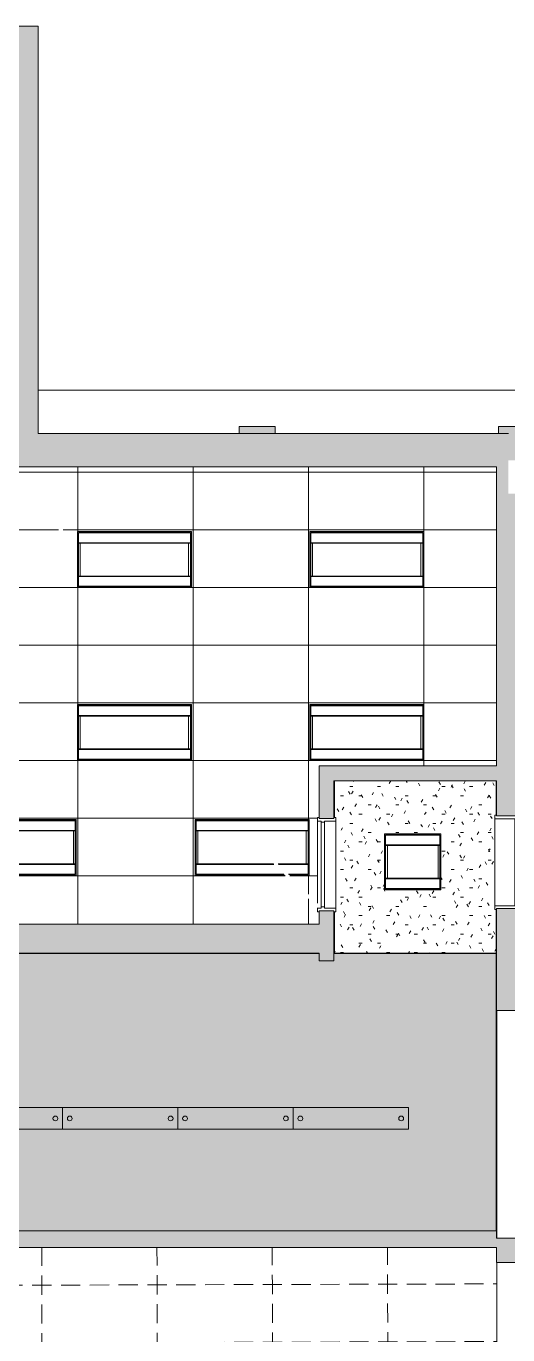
# Model space of a CAD drawing. Header units: inches. Extents: x 741 to 4565, y -315 to 887.
# Drawn here: x 3536 to 3737, y 75 to 620 of the extents above; entities that cross this region are included whole.
import ezdxf

# ---------------------------------------------------------------- set-up
doc = ezdxf.new("R2010")
doc.units = ezdxf.units.IN
doc.header["$MEASUREMENT"] = 0
doc.linetypes.add('Demolished', pattern=[0.1875, 0.125, -0.0625])
for name, color, linetype, lineweight in [('A-CLNG', 13, 'Demolished', 9), ('A-CLNG-PATT', 13, 'Demolished', 9), ('A-DETL-MBND', 5, 'Continuous', 13), ('A-DOOR', 31, 'Continuous', 13), ('A-WALL', 113, 'Continuous', 13), ('A-WALL-PATT', 111, 'Continuous', 13), ('E-LITE-EQPM', 33, 'Demolished', 9), ('I-WALL', 2, 'Continuous', 13)]:
    doc.layers.add(name, color=color, linetype=linetype, lineweight=lineweight)
pattern_1 = [(0, (3425.421, 0), (15.36, 3.84), [1.267, -10.253, 1.267, -10.253, -61.44]), (0, (3425.421, 0), (15.36, 3.84), [-23.04, 1.267, -21.773, 1.267, -10.253, -26.88]), (0, (3425.421, 0), (15.36, 3.84), [-57.6, 1.267, -6.413, 1.267, -17.933]), (120, (3431.181, 1.92), (-11.005538, 11.38215), [1.267, -10.253, 1.267, -10.253, -61.44]), (120, (3431.181, 1.92), (-11.005538, 11.38215), [-23.04, 1.267, -21.773, 1.267, -10.253, -26.88]), (120, (3431.181, 1.92), (-11.005538, 11.38215), [-57.6, 1.267, -6.413, 1.267, -17.933]), (240, (3433.101, 9.6), (-4.354462, -15.22215), [1.267, -10.253, 1.267, -10.253, -61.44]), (240, (3433.101, 9.6), (-4.354462, -15.22215), [-23.04, 1.267, -21.773, 1.267, -10.253, -26.88]), (240, (3433.101, 9.6), (-4.354462, -15.22215), [-57.6, 1.267, -6.413, 1.267, -17.933])]

# ---------------------------------------------------------------- blocks, each defined once
blk = doc.blocks.new('Door - Single - Solid Door 36_ x 84_-7220078-FIRST FLOOR RCP DEMO')
at = {"layer": 'A-DOOR', "lineweight": 9}
for p, q in [((-15.63, 3.9), (-14.13, 3.9)), ((-15.63, 3.15), (-15.63, 3.9)), ((-15.26, 3.15), (-15.63, 3.15)), ((-15.26, -2.97), (-15.26, 3.15)), ((-14.13, 3.9), (-14.13, 2.4)), ((-14.01, 3.9), (-14.13, 3.9)), ((-14.13, 2.4), (-13.63, 2.4)), ((-13.63, 0.9), (-14.13, 0.9)), ((-14.13, 0.9), (-14.13, -3.72)), ((-13.63, 2.4), (-13.63, 0.9)), ((21.62, 2.4), (-13.63, 2.4)), ((-13.63, 0.9), (21.62, 0.9)), ((22.12, 3.9), (-12.06, 3.9)), ((21.62, 0.9), (21.62, 2.4)), ((21.62, 2.4), (22.12, 2.4)), ((22.12, 0.9), (21.62, 0.9)), ((22.12, 2.4), (22.12, 3.9)), ((22.12, 3.9), (23.62, 3.9)), ((22.12, -3.72), (22.12, 0.9)), ((23.62, 3.15), (23.24, 3.15)), ((23.24, 3.15), (23.24, -2.97)), ((23.62, 3.15), (23.62, 3.9)), ((-15.63, -3.72), (-15.63, -2.97)), ((-15.63, -2.97), (-15.26, -2.97)), ((-14.13, -3.72), (-15.63, -3.72)), ((-14.13, -3.72), (22.12, -3.72)), ((22.12, -3.72), (23.62, -3.72)), ((23.24, -2.97), (23.62, -2.97)), ((23.62, -3.72), (23.62, -2.97))]:
    blk.add_line(p, q, dxfattribs=at)
blk = doc.blocks.new('Door - Single - Solid Door 36_ x 84_-7221003-FIRST FLOOR RCP DEMO')
at = {"layer": 'A-DOOR', "lineweight": 9}
for p, q in [((-15.63, 4.85), (-15.63, 5.6)), ((-15.63, 5.6), (-14.13, 5.6)), ((-14.13, 5.6), (-14.13, -2.78)), ((22.12, 5.6), (-14.13, 5.6)), ((22.12, -2.78), (22.12, 5.6)), ((23.62, 5.6), (22.12, 5.6)), ((23.62, 4.85), (23.62, 5.6)), ((-15.26, 4.85), (-15.63, 4.85)), ((-15.26, -5.03), (-15.26, 4.85)), ((23.62, 4.85), (23.24, 4.85)), ((23.24, 4.85), (23.24, -5.03)), ((-15.63, -5.78), (-15.63, -5.03)), ((-15.63, -5.03), (-15.26, -5.03)), ((-14.13, -2.78), (-13.63, -2.78)), ((-13.63, -4.28), (-14.13, -4.28)), ((-14.13, -4.28), (-14.13, -5.78)), ((-13.63, -2.78), (-13.63, -4.28)), ((21.62, -2.78), (-13.63, -2.78)), ((-13.63, -4.28), (21.62, -4.28)), ((21.62, -4.28), (21.62, -2.78)), ((21.62, -2.78), (22.12, -2.78)), ((22.12, -4.28), (21.62, -4.28)), ((22.12, -5.78), (22.12, -4.28)), ((23.24, -5.03), (23.62, -5.03)), ((23.62, -5.78), (23.62, -5.03)), ((-14.13, -5.78), (-15.63, -5.78)), ((-14.13, -5.78), (-14.01, -5.78)), ((-12.06, -5.78), (22.12, -5.78)), ((23.62, -5.78), (22.12, -5.78))]:
    blk.add_line(p, q, dxfattribs=at)
blk = doc.blocks.new('Pendant Light - Linear - 2 Lamp - 48_ - 277V-6966244-FIRST FLOOR RCP DEMO')
at = {"layer": 'A-DETL-MBND', "lineweight": 9}
for p, q in [((-24, 4.5), (-24, -4.5)), ((24, 4.5), (-24, 4.5)), ((24, -4.5), (24, 4.5)), ((-24, -4.5), (24, -4.5))]:
    blk.add_line(p, q, dxfattribs=at)
for centre, start, end in [((-21, 0), 360, 180), ((-21, 0), 180, 0), ((21, 0), 0, 180), ((21, 0), 180, 360)]:
    blk.add_arc(centre, 1, start, end, dxfattribs=at)
blk = doc.blocks.new('L-Recessed-Axis-Duo - 2 x 4-V4-FIRST FLOOR RCP DEMO')
at = {"layer": 'E-LITE-EQPM', "linetype": 'Continuous'}
for p, q in [((-23.7, 11.7), (-23.7, -11.7)), ((23.7, 11.7), (-23.7, 11.7)), ((-23.37, 11.26), (-23.37, 11.27)), ((-23.37, 11.14), (-23.37, 11.26)), ((-23.37, 11.14), (23.38, 11.14)), ((23.32, 11.32), (-23.32, 11.32)), ((-23.32, 11.32), (-23.32, -11.32)), ((23.32, -11.32), (23.32, 11.32)), ((23.38, 11.27), (23.38, 11.26)), ((23.38, 11.26), (23.38, 11.14)), ((23.7, -11.7), (23.7, 11.7)), ((-23.32, 7.03), (23.32, 7.03)), ((-23.32, 7.02), (23.32, 7.02)), ((-23.32, 6.85), (23.32, 6.85)), ((-22.57, 6.86), (-22.57, -6.86)), ((22.57, -6.86), (22.57, 6.86)), ((23.32, -6.85), (-23.32, -6.85)), ((-23.32, -7.02), (23.32, -7.02)), ((-23.32, -7.03), (23.32, -7.03)), ((-23.7, -11.7), (23.7, -11.7)), ((-23.37, -11.26), (-23.37, -11.14)), ((-23.37, -11.14), (23.38, -11.14)), ((-23.37, -11.27), (-23.37, -11.26)), ((-23.32, -11.32), (23.32, -11.32)), ((23.38, -11.14), (23.38, -11.26)), ((23.38, -11.26), (23.38, -11.27))]:
    blk.add_line(p, q, dxfattribs=at)
for points, knots in [([(-23.64, 11.64), (-23.65, 11.65), (-23.65, 11.65), (-23.66, 11.66), (-23.67, 11.67), (-23.68, 11.68), (-23.68, 11.68), (-23.69, 11.69), (-23.69, 11.69), (-23.7, 11.7), (-23.7, 11.7), (-23.7, 11.7), (-23.7, 11.7)], [0, 0, 0, 0, 0.166667, 0.25, 0.333333, 0.416667, 0.5, 0.583333, 0.666667, 0.75, 0.833333, 1, 1, 1, 1]), ([(23.64, 11.64), (23.65, 11.65), (23.65, 11.65), (23.66, 11.66), (23.67, 11.67), (23.68, 11.68), (23.68, 11.68), (23.69, 11.69), (23.69, 11.69), (23.7, 11.7), (23.7, 11.7), (23.7, 11.7), (23.7, 11.7)], [0, 0, 0, 0, 0.166667, 0.25, 0.333333, 0.416667, 0.5, 0.583333, 0.666667, 0.75, 0.833333, 1, 1, 1, 1]), ([(-23.7, -11.7), (-23.7, -11.7), (-23.7, -11.7), (-23.7, -11.7), (-23.69, -11.69), (-23.69, -11.69), (-23.68, -11.68), (-23.68, -11.68), (-23.67, -11.67), (-23.66, -11.66), (-23.65, -11.65), (-23.65, -11.65), (-23.64, -11.64)], [-1, -1, -1, -1, -0.833333, -0.75, -0.666667, -0.583333, -0.5, -0.416667, -0.333333, -0.25, -0.166667, 0, 0, 0, 0]), ([(23.64, -11.64), (23.65, -11.65), (23.65, -11.65), (23.66, -11.66), (23.67, -11.67), (23.68, -11.68), (23.68, -11.68), (23.69, -11.69), (23.69, -11.69), (23.7, -11.7), (23.7, -11.7), (23.7, -11.7), (23.7, -11.7)], [0, 0, 0, 0, 0.166667, 0.25, 0.333333, 0.416667, 0.5, 0.583333, 0.666667, 0.75, 0.833333, 1, 1, 1, 1])]:
    blk.add_open_spline(points, degree=3, knots=knots, dxfattribs=at)
blk = doc.blocks.new('L-Recessed-Axis-Duo - 2 x 4-V5-FIRST FLOOR RCP DEMO')
at = {"layer": 'E-LITE-EQPM', "linetype": 'Continuous'}
for p, q in [((-23.7, 11.7), (-23.7, -11.7)), ((13.75, 11.7), (-23.7, 11.7)), ((-23.37, 11.26), (-23.37, 11.27)), ((-23.37, 11.14), (-23.37, 11.26)), ((-23.37, 11.14), (13.19, 11.14)), ((13.37, 11.32), (-23.32, 11.32)), ((-23.32, 11.32), (-23.32, -11.32)), ((15.13, 11.14), (23.38, 11.14)), ((23.32, 11.32), (15.32, 11.32)), ((23.7, 11.7), (15.7, 11.7)), ((23.32, -11.32), (23.32, 11.32)), ((23.38, 11.27), (23.38, 11.26)), ((23.38, 11.26), (23.38, 11.14)), ((23.7, -11.7), (23.7, 11.7)), ((-23.32, 7.03), (9.08, 7.03)), ((-23.32, 7.02), (9.07, 7.02)), ((-23.32, 6.85), (8.9, 6.85)), ((-22.57, 6.86), (-22.57, -6.86)), ((10.85, 6.85), (23.32, 6.85)), ((11.01, 7.02), (23.32, 7.02)), ((11.02, 7.03), (23.32, 7.03)), ((22.57, -6.86), (22.57, 6.86)), ((23.32, -6.85), (-23.32, -6.85)), ((-23.32, -7.02), (23.32, -7.02)), ((-23.32, -7.03), (23.32, -7.03)), ((-23.7, -11.7), (23.7, -11.7)), ((-23.37, -11.26), (-23.37, -11.14)), ((-23.37, -11.14), (23.38, -11.14)), ((-23.37, -11.27), (-23.37, -11.26)), ((-23.32, -11.32), (23.32, -11.32)), ((23.38, -11.14), (23.38, -11.26)), ((23.38, -11.26), (23.38, -11.27))]:
    blk.add_line(p, q, dxfattribs=at)
for points, knots in [([(-23.64, 11.64), (-23.65, 11.65), (-23.65, 11.65), (-23.66, 11.66), (-23.67, 11.67), (-23.68, 11.68), (-23.68, 11.68), (-23.69, 11.69), (-23.69, 11.69), (-23.7, 11.7), (-23.7, 11.7), (-23.7, 11.7), (-23.7, 11.7)], [0, 0, 0, 0, 0.166667, 0.25, 0.333333, 0.416667, 0.5, 0.583333, 0.666667, 0.75, 0.833333, 1, 1, 1, 1]), ([(23.64, 11.64), (23.65, 11.65), (23.65, 11.65), (23.66, 11.66), (23.67, 11.67), (23.68, 11.68), (23.68, 11.68), (23.69, 11.69), (23.69, 11.69), (23.7, 11.7), (23.7, 11.7), (23.7, 11.7), (23.7, 11.7)], [0, 0, 0, 0, 0.166667, 0.25, 0.333333, 0.416667, 0.5, 0.583333, 0.666667, 0.75, 0.833333, 1, 1, 1, 1]), ([(-23.7, -11.7), (-23.7, -11.7), (-23.7, -11.7), (-23.7, -11.7), (-23.69, -11.69), (-23.69, -11.69), (-23.68, -11.68), (-23.68, -11.68), (-23.67, -11.67), (-23.66, -11.66), (-23.65, -11.65), (-23.65, -11.65), (-23.64, -11.64)], [-1, -1, -1, -1, -0.833333, -0.75, -0.666667, -0.583333, -0.5, -0.416667, -0.333333, -0.25, -0.166667, 0, 0, 0, 0]), ([(23.64, -11.64), (23.65, -11.65), (23.65, -11.65), (23.66, -11.66), (23.67, -11.67), (23.68, -11.68), (23.68, -11.68), (23.69, -11.69), (23.69, -11.69), (23.7, -11.7), (23.7, -11.7), (23.7, -11.7), (23.7, -11.7)], [0, 0, 0, 0, 0.166667, 0.25, 0.333333, 0.416667, 0.5, 0.583333, 0.666667, 0.75, 0.833333, 1, 1, 1, 1])]:
    blk.add_open_spline(points, degree=3, knots=knots, dxfattribs=at)
blk = doc.blocks.new('L-Recessed-Axis-Duo - 2 x 2-V17-FIRST FLOOR RCP DEMO')
at = {"layer": 'A-DETL-MBND', "lineweight": 9}
for p, q in [((-11.7, 11.7), (-11.7, -11.7)), ((11.7, 11.7), (-11.7, 11.7)), ((-11.37, 11.26), (-11.37, 11.27)), ((-11.37, 11.14), (-11.37, 11.26)), ((-11.37, 11.14), (11.38, 11.14)), ((11.32, 11.32), (-11.32, 11.32)), ((-11.32, 11.32), (-11.32, -11.32)), ((11.32, -11.32), (11.32, 11.32)), ((11.38, 11.27), (11.38, 11.26)), ((11.38, 11.26), (11.38, 11.14)), ((11.7, -11.7), (11.7, 11.7)), ((-11.32, 7.03), (11.32, 7.03)), ((-11.32, 7.02), (11.32, 7.02)), ((-11.32, 6.85), (11.32, 6.85)), ((-10.57, 6.86), (-10.57, -6.86)), ((10.57, -6.86), (10.57, 6.86)), ((11.32, -6.85), (-11.32, -6.85)), ((-11.32, -7.02), (11.32, -7.02)), ((-11.32, -7.03), (11.32, -7.03)), ((-11.7, -11.7), (11.7, -11.7)), ((-11.37, -11.26), (-11.37, -11.14)), ((-11.37, -11.14), (11.38, -11.14)), ((-11.37, -11.27), (-11.37, -11.26)), ((-11.32, -11.32), (11.32, -11.32)), ((11.38, -11.14), (11.38, -11.26)), ((11.38, -11.26), (11.38, -11.27))]:
    blk.add_line(p, q, dxfattribs=at)
for points, knots in [([(-11.64, 11.64), (-11.65, 11.65), (-11.65, 11.65), (-11.66, 11.66), (-11.67, 11.67), (-11.68, 11.68), (-11.68, 11.68), (-11.69, 11.69), (-11.69, 11.69), (-11.7, 11.7), (-11.7, 11.7), (-11.7, 11.7), (-11.7, 11.7)], [0, 0, 0, 0, 0.166667, 0.25, 0.333333, 0.416667, 0.5, 0.583333, 0.666667, 0.75, 0.833333, 1, 1, 1, 1]), ([(11.64, 11.64), (11.65, 11.65), (11.65, 11.65), (11.66, 11.66), (11.67, 11.67), (11.68, 11.68), (11.68, 11.68), (11.69, 11.69), (11.69, 11.69), (11.7, 11.7), (11.7, 11.7), (11.7, 11.7), (11.7, 11.7)], [0, 0, 0, 0, 0.166667, 0.25, 0.333333, 0.416667, 0.5, 0.583333, 0.666667, 0.75, 0.833333, 1, 1, 1, 1]), ([(-11.7, -11.7), (-11.7, -11.7), (-11.7, -11.7), (-11.7, -11.7), (-11.69, -11.69), (-11.69, -11.69), (-11.68, -11.68), (-11.68, -11.68), (-11.67, -11.67), (-11.66, -11.66), (-11.65, -11.65), (-11.65, -11.65), (-11.64, -11.64)], [-1, -1, -1, -1, -0.833333, -0.75, -0.666667, -0.583333, -0.5, -0.416667, -0.333333, -0.25, -0.166667, 0, 0, 0, 0]), ([(11.64, -11.64), (11.65, -11.65), (11.65, -11.65), (11.66, -11.66), (11.67, -11.67), (11.68, -11.68), (11.68, -11.68), (11.69, -11.69), (11.69, -11.69), (11.7, -11.7), (11.7, -11.7), (11.7, -11.7), (11.7, -11.7)], [0, 0, 0, 0, 0.166667, 0.25, 0.333333, 0.416667, 0.5, 0.583333, 0.666667, 0.75, 0.833333, 1, 1, 1, 1])]:
    blk.add_open_spline(points, degree=3, knots=knots, dxfattribs=at)

msp = doc.modelspace()

# ---------------------------------------------------------------- hatches: boundary and pattern name
at = {"layer": 'A-CLNG-PATT', "linetype": 'Continuous', "lineweight": 13}
h = msp.add_hatch(dxfattribs=at)
h.set_pattern_fill('FP_18', color=256, style=0, pattern_type=2)
h.set_pattern_definition([(0, (3605.978, 338.236), (0, -24), []), (270, (3605.98, 338.236), (-48, -3e-15), [])])
h.paths.add_polyline_path([(3512.61, 239.97), (3512.61, 246.01), (3658.46, 246.01), (3658.46, 251.24), (3657.71, 251.24), (3657.71, 252.87), (3644.27, 266.31), (3606.82, 266.31), (3606.82, 289.71), (3654.22, 289.71), (3654.22, 266.31), (3646.21, 266.31), (3657.71, 254.81), (3657.71, 290.49), (3658.46, 290.49), (3658.46, 311.93), (3732.33, 311.93), (3732.33, 436.5), (3527.05, 436.5), (3527.05, 435.04), (3552.51, 409.58), (3551.54, 408.61), (3527.05, 433.09), (3527.05, 397.41), (3526.3, 397.41), (3526.3, 391.79), (3526.22, 391.79), (3526.22, 332.85), (3479.62, 332.85), (3479.62, 239.97), (3509.61, 239.97)], flags=0)
h.paths.add_polyline_path([(3509.82, 266.31), (3509.82, 289.71), (3557.22, 289.71), (3557.22, 266.31), (3515.33, 266.31)], flags=0)
h.paths.add_polyline_path([(3578.17, 314.17), (3557.82, 314.17), (3557.82, 337.57), (3605.22, 337.57), (3605.22, 314.17), (3589.6, 314.17)], flags=0)
h.paths.add_polyline_path([(3669.59, 314.17), (3654.57, 314.17), (3654.57, 337.57), (3701.97, 337.57), (3701.97, 314.17), (3681.02, 314.17)], flags=0)
h.paths.add_polyline_path([(3681.02, 386.17), (3654.57, 386.17), (3654.57, 409.57), (3701.97, 409.57), (3701.97, 386.17), (3692.44, 386.17)], flags=0)
h.paths.add_polyline_path([(3557.82, 386.17), (3557.82, 409.57), (3605.22, 409.57), (3605.22, 386.17), (3566.75, 386.17)], flags=0)
at = {"layer": 'A-CLNG-PATT', "lineweight": 13}
h = msp.add_hatch(dxfattribs=at)
h.set_pattern_fill('FP_7', color=10, style=0, pattern_type=2)
h.set_pattern_definition([(0.156, (3447.045, 47.486), (48.0652, -23.8692), [4, -4, 8, -4, -28]), (0.156, (3447.045, 47.486), (48.0652, -23.8692), [-20, 8, -4, 8, -4, -4]), (0.156, (3447.045, 47.486), (48.0652, -23.8692), [-44, 4, 0]), (270.156, (3447.045, 47.486), (-47.9345, -24.1306), [4, -4, 8, -4, -4]), (270.156, (3447.045, 47.486), (-47.9345, -24.1306), [-20, 4, 0])])
h.paths.add_polyline_path([(3421.09, 6.07), (3421.09, 7.08), (3625.53, 7.1), (3625.53, 40.97), (3625.37, 40.97), (3625.37, 47.1), (3632.96, 47.1), (3632.96, 47.85), (3656.64, 47.85), (3656.21, 48.28), (3638.93, 48.23), (3638.87, 71.64), (3686.27, 71.76), (3686.33, 48.36), (3658.16, 48.27), (3658.59, 47.85), (3660.21, 47.82), (3660.21, 47.1), (3732.37, 47.1), (3732.37, 105.19), (3732.28, 105.19), (3732.28, 111.45), (3209.72, 111.45), (3209.75, 39.2), (3217.76, 39.2), (3217.76, 39.95), (3219.39, 39.95), (3236.36, 56.92), (3237.33, 55.95), (3221.33, 39.95), (3245.01, 39.95), (3245.01, 39.2), (3301.94, 39.2), (3301.94, 6.07), (3372.49, 6.07)], flags=0)
h.paths.add_polyline_path([(3255.03, 47.19), (3254.96, 70.59), (3302.37, 70.72), (3302.43, 47.32), (3258.22, 47.19)], flags=0)
h.paths.add_polyline_path([(3447.4, 47.71), (3447.34, 71.11), (3494.74, 71.24), (3494.8, 47.84), (3452.48, 47.72)], flags=0)
at = {"layer": 'A-DETL-MBND', "lineweight": 9}
h = msp.add_hatch(dxfattribs=at)
h.set_pattern_fill('FP_3', color=256, style=0, pattern_type=2)
h.set_pattern_definition(pattern_1)
h.paths.add_polyline_path([(3751.57, 115.31), (3840.34, 115.31), (3840.34, 209.86), (3835.84, 209.86), (3835.84, 209.37), (3834.21, 209.37), (3808.76, 183.91), (3807.79, 184.88), (3832.27, 209.37), (3796.59, 209.37), (3796.59, 209.86), (3750.97, 209.86), (3750.97, 115.31)], flags=0)
h.paths.add_polyline_path([(3692.44, 234.01), (3732.17, 234.01), (3732.17, 252.24), (3731.58, 252.24), (3731.58, 291.49), (3732.17, 291.49), (3732.17, 305.81), (3664.86, 305.81), (3664.86, 290.49), (3665.33, 290.49), (3665.33, 251.24), (3664.86, 251.24), (3664.86, 234.01)], flags=0)
h.paths.add_polyline_path([(3709.11, 260.31), (3685.71, 260.31), (3685.71, 283.71), (3709.11, 283.71), (3709.11, 264.88)], flags=0)
h = msp.add_hatch(dxfattribs=at)
h.set_pattern_fill('FP_3', color=256, style=0, pattern_type=2)
h.set_pattern_definition(pattern_1)
h.paths.add_polyline_path([(3507.15, 118.45), (3732.19, 118.45), (3732.19, 233.85), (3664.58, 233.85), (3664.58, 230.81), (3658.46, 230.81), (3658.46, 233.85), (3473.5, 233.85), (3473.5, 289.75), (3283.45, 289.75), (3283.45, 287.72), (3284.2, 287.72), (3284.2, 248.47), (3283.45, 248.47), (3283.45, 242.93), (3293.62, 242.93), (3293.62, 236.81), (3208.86, 236.81), (3208.86, 217.35), (3209.26, 217.35), (3209.26, 203.35), (3208.62, 203.35), (3208.62, 202.92), (3208.83, 202.92), (3208.83, 118.45), (3506.42, 118.45)], flags=0)
h.paths.add_polyline_path([(3423.34, 231.46), (3403.19, 231.46), (3403.19, 250.71), (3429.46, 250.71), (3429.46, 231.46)], flags=0)
h.paths.add_polyline_path([(3343.81, 231.46), (3323.67, 231.46), (3323.67, 250.71), (3349.94, 250.71), (3349.94, 231.46)], flags=0)
h.paths.add_polyline_path([(3409.32, 237.58), (3423.34, 237.58), (3423.34, 244.58), (3409.32, 244.58), (3409.32, 242.93)], flags=0)
h.paths.add_polyline_path([(3329.79, 237.58), (3343.81, 237.58), (3343.81, 244.58), (3329.79, 244.58), (3329.79, 241.11)], flags=0)
at = {"layer": 'A-WALL'}
for points in [[(3640.13, 450.38), (3640.13, 453.21), (3625.13, 453.21), (3625.13, 450.38)], [(3738.15, 439.13), (3748.13, 439.13), (3748.13, 453.21), (3733.13, 453.21), (3733.13, 450.38), (3737.27, 450.38), (3737.27, 439.13)]]:
    msp.add_hatch(color=250, dxfattribs=at).paths.add_polyline_path(points, flags=0)
at = {"layer": 'A-WALL-PATT', "lineweight": 9}
for points in [[(3531.37, 450.38), (3541.49, 450.38), (3541.49, 619.94), (3531.37, 619.94), (3531.37, 476.68)], [(3737.27, 436.5), (3737.27, 450.38), (3517.18, 450.38), (3517.18, 436.5), (3526.3, 436.5), (3526.3, 436.66), (3527.05, 436.66), (3527.05, 436.5), (3732.33, 436.5)], [(3732.33, 305.81), (3732.33, 311.93), (3658.46, 311.93), (3658.46, 305.81), (3715.3, 305.81)], [(3646.74, 234.01), (3658.46, 234.01), (3658.46, 246.01), (3512.61, 246.01), (3512.61, 234.01), (3601.03, 234.01)]]:
    msp.add_hatch(color=7, dxfattribs=at).paths.add_polyline_path(points, flags=0)
h = msp.add_hatch(color=7, dxfattribs=at)
h.paths.add_polyline_path([(3732.33, 210.12), (3742.21, 210.12), (3742.21, 252.62), (3732.33, 252.62), (3732.33, 219.96)], flags=0)
h.paths.add_polyline_path([(3742.21, 291.12), (3742.21, 425.25), (3737.27, 425.25), (3737.27, 436.5), (3732.33, 436.5), (3732.33, 291.12), (3741.46, 291.12)], flags=0)
h = msp.add_hatch(color=7, dxfattribs=at)
h.paths.add_polyline_path([(3658.46, 230.81), (3664.58, 230.81), (3664.58, 251.62), (3658.46, 251.62), (3658.46, 234.01)], flags=0)
h.paths.add_polyline_path([(3660.71, 290.12), (3664.58, 290.12), (3664.58, 305.81), (3658.46, 305.81), (3658.46, 290.12), (3659.21, 290.12)], flags=0)
h = msp.add_hatch(color=7, dxfattribs=at)
h.paths.add_polyline_path([(3732.28, 111.45), (3732.28, 118.45), (3508.76, 118.45), (3508.76, 111.45), (3692.44, 111.45)], flags=0)
h.paths.add_polyline_path([(3434.14, 111.45), (3434.14, 118.45), (3297.31, 118.45), (3297.31, 111.45), (3418.2, 111.45)], flags=0)
h.paths.add_polyline_path([(3261.31, 111.45), (3261.31, 118.45), (3208.83, 118.45), (3208.83, 111.45), (3235.36, 111.45)], flags=0)
h = msp.add_hatch(color=7, dxfattribs=at)
h.paths.add_polyline_path([(4538.34, 105.19), (4538.34, 115.31), (4526.58, 115.31), (4526.58, 105.19), (4526.95, 105.19)], flags=0)
h.paths.add_polyline_path([(4468.63, 105.19), (4492.08, 105.19), (4492.08, 115.31), (4468.63, 115.31)], flags=0)
h.paths.add_polyline_path([(4423.77, 105.19), (4430.13, 105.19), (4430.13, 115.31), (4375.68, 115.31), (4375.68, 105.19), (4378.06, 105.19)], flags=0)
h.paths.add_polyline_path([(4337.18, 105.19), (4337.18, 115.31), (4197.03, 115.31), (4197.03, 105.19), (4332.36, 105.19)], flags=0)
h.paths.add_polyline_path([(4162.53, 105.19), (4162.53, 115.31), (4097.03, 115.31), (4097.03, 105.19), (4162.15, 105.19)], flags=0)
h.paths.add_polyline_path([(4058.11, 105.19), (4062.53, 105.19), (4062.53, 115.31), (3886.65, 115.31), (3886.65, 105.19), (4012.4, 105.19)], flags=0)
h.paths.add_polyline_path([(3851.78, 105.19), (3852.15, 105.19), (3852.15, 115.31), (3732.28, 115.31), (3732.28, 105.19), (3829.57, 105.19)], flags=0)

# ---------------------------------------------------------------- linework, layer by layer
at = {"layer": 'A-CLNG', "linetype": 'Continuous', "lineweight": 13}
for p, q in [((3605.22, 409.57), (3557.82, 409.57)), ((3557.82, 409.57), (3557.82, 386.17)), ((3605.22, 386.17), (3605.22, 409.57)), ((3701.97, 409.57), (3654.57, 409.57)), ((3654.57, 409.57), (3654.57, 386.17)), ((3701.97, 386.17), (3701.97, 409.57)), ((3557.82, 386.17), (3605.22, 386.17)), ((3654.57, 386.17), (3701.97, 386.17)), ((3605.22, 337.57), (3557.82, 337.57)), ((3557.82, 337.57), (3557.82, 314.17)), ((3605.22, 314.17), (3605.22, 337.57)), ((3701.97, 337.57), (3654.57, 337.57)), ((3654.57, 337.57), (3654.57, 314.17)), ((3701.97, 314.17), (3701.97, 337.57)), ((3557.82, 314.17), (3605.22, 314.17)), ((3654.57, 314.17), (3701.97, 314.17)), ((3557.22, 289.71), (3509.82, 289.71)), ((3557.22, 266.31), (3557.22, 289.71)), ((3654.22, 289.71), (3606.82, 289.71)), ((3606.82, 289.71), (3606.82, 266.31)), ((3654.22, 266.31), (3654.22, 289.71)), ((3509.82, 266.31), (3557.22, 266.31)), ((3606.82, 266.31), (3644.27, 266.31)), ((3646.21, 266.31), (3654.22, 266.31))]:
    msp.add_line(p, q, dxfattribs=at)
at = {"layer": 'A-DETL-MBND', "lineweight": 9}
for p, q in [((3541.49, 468.44), (3760.39, 468.44)), ((3664.86, 290.49), (3664.86, 305.81)), ((3732.17, 305.81), (3732.17, 291.49)), ((3709.11, 283.71), (3685.71, 283.71)), ((3685.71, 283.71), (3685.71, 260.31)), ((3709.11, 260.31), (3709.11, 283.71)), ((3685.71, 260.31), (3709.11, 260.31)), ((3664.86, 234.01), (3664.86, 251.24)), ((3732.17, 252.24), (3732.17, 234.01)), ((3512.61, 233.85), (3658.46, 233.85)), ((3664.58, 233.85), (3732.19, 233.85)), ((3732.17, 234.01), (3664.86, 234.01)), ((3732.19, 233.85), (3732.19, 118.45)), ((3732.41, 210.12), (3732.41, 115.31)), ((3732.41, 158.14), (3732.19, 158.14))]:
    msp.add_line(p, q, dxfattribs=at)
at = {"layer": 'A-WALL', "color": 8, "lineweight": 20}
for p, q in [((3625.13, 450.38), (3625.13, 453.21)), ((3625.13, 453.21), (3640.13, 453.21)), ((3640.13, 453.21), (3640.13, 450.38)), ((3733.13, 450.38), (3733.13, 453.21)), ((3733.13, 453.21), (3748.13, 453.21)), ((3541.49, 450.38), (3625.13, 450.38)), ((3640.13, 450.38), (3733.13, 450.38)), ((3732.33, 436.5), (3527.05, 436.5)), ((3732.33, 311.93), (3732.33, 436.5)), ((3732.33, 291.49), (3732.33, 305.81)), ((3732.33, 210.12), (3732.33, 252.24)), ((3512.61, 246.01), (3658.46, 246.01)), ((3658.46, 234.01), (3512.61, 234.01)), ((3796.59, 210.12), (3732.33, 210.12))]:
    msp.add_line(p, q, dxfattribs=at)
at = {"layer": 'A-WALL', "lineweight": 9}
for p, q in [((3640.13, 450.38), (3625.13, 450.38)), ((3737.27, 450.38), (3733.13, 450.38))]:
    msp.add_line(p, q, dxfattribs=at)
at = {"layer": 'I-WALL', "color": 8, "lineweight": 20}
for p, q in [((3217.37, 619.94), (3541.49, 619.94)), ((3541.49, 619.94), (3541.49, 450.38)), ((3658.46, 311.93), (3732.33, 311.93)), ((3658.46, 290.49), (3658.46, 311.93)), ((3732.33, 305.81), (3664.58, 305.81)), ((3664.58, 305.81), (3664.58, 290.49)), ((3658.46, 246.01), (3658.46, 251.24)), ((3664.58, 251.24), (3664.58, 230.81)), ((3658.46, 230.81), (3658.46, 234.01)), ((3664.58, 230.81), (3658.46, 230.81)), ((3297.31, 118.45), (3732.28, 118.45)), ((3732.28, 118.45), (3732.28, 115.31)), ((3732.28, 115.31), (3840.34, 115.31)), ((3732.28, 111.45), (3297.31, 111.45)), ((3732.28, 105.19), (3732.28, 111.45)), ((3851.78, 105.19), (3732.28, 105.19))]:
    msp.add_line(p, q, dxfattribs=at)
at = {"layer": 'I-WALL', "lineweight": 9}
msp.add_line((3732.37, 105.19), (3732.37, 47.1), dxfattribs=at)

# ---------------------------------------------------------------- block references
at = {"layer": 'A-DOOR', "rotation": 89.99999999999991}
for name, p in [('Door - Single - Solid Door 36_ x 84_-7220078-FIRST FLOOR RCP DEMO', (3661.61, 266.87)), ('Door - Single - Solid Door 36_ x 84_-7221003-FIRST FLOOR RCP DEMO', (3737.18, 267.87))]:
    msp.add_blockref(name, p, dxfattribs=at)
at = {"layer": 'E-LITE-EQPM', "linetype": 'Continuous', "extrusion": (0, 0, -1), "rotation": 180}
for name, p in [('L-Recessed-Axis-Duo - 2 x 4-V4-FIRST FLOOR RCP DEMO', (-3581.52, 397.87)), ('L-Recessed-Axis-Duo - 2 x 4-V4-FIRST FLOOR RCP DEMO', (-3678.27, 397.87)), ('L-Recessed-Axis-Duo - 2 x 4-V4-FIRST FLOOR RCP DEMO', (-3581.52, 325.87)), ('L-Recessed-Axis-Duo - 2 x 4-V4-FIRST FLOOR RCP DEMO', (-3678.27, 325.87)), ('L-Recessed-Axis-Duo - 2 x 4-V4-FIRST FLOOR RCP DEMO', (-3533.52, 278.01)), ('L-Recessed-Axis-Duo - 2 x 4-V5-FIRST FLOOR RCP DEMO', (-3630.52, 278.01)), ('L-Recessed-Axis-Duo - 2 x 2-V17-FIRST FLOOR RCP DEMO', (-3697.41, 272.01))]:
    msp.add_blockref(name, p, dxfattribs=at)
at = {"layer": 'E-LITE-EQPM', "linetype": 'Continuous'}
for p in [(3527.59, 165.2), (3575.59, 165.2), (3623.59, 165.2), (3671.59, 165.2)]:
    msp.add_blockref('Pendant Light - Linear - 2 Lamp - 48_ - 277V-6966244-FIRST FLOOR RCP DEMO', p, dxfattribs=at)

doc.saveas('drawing.dxf')
